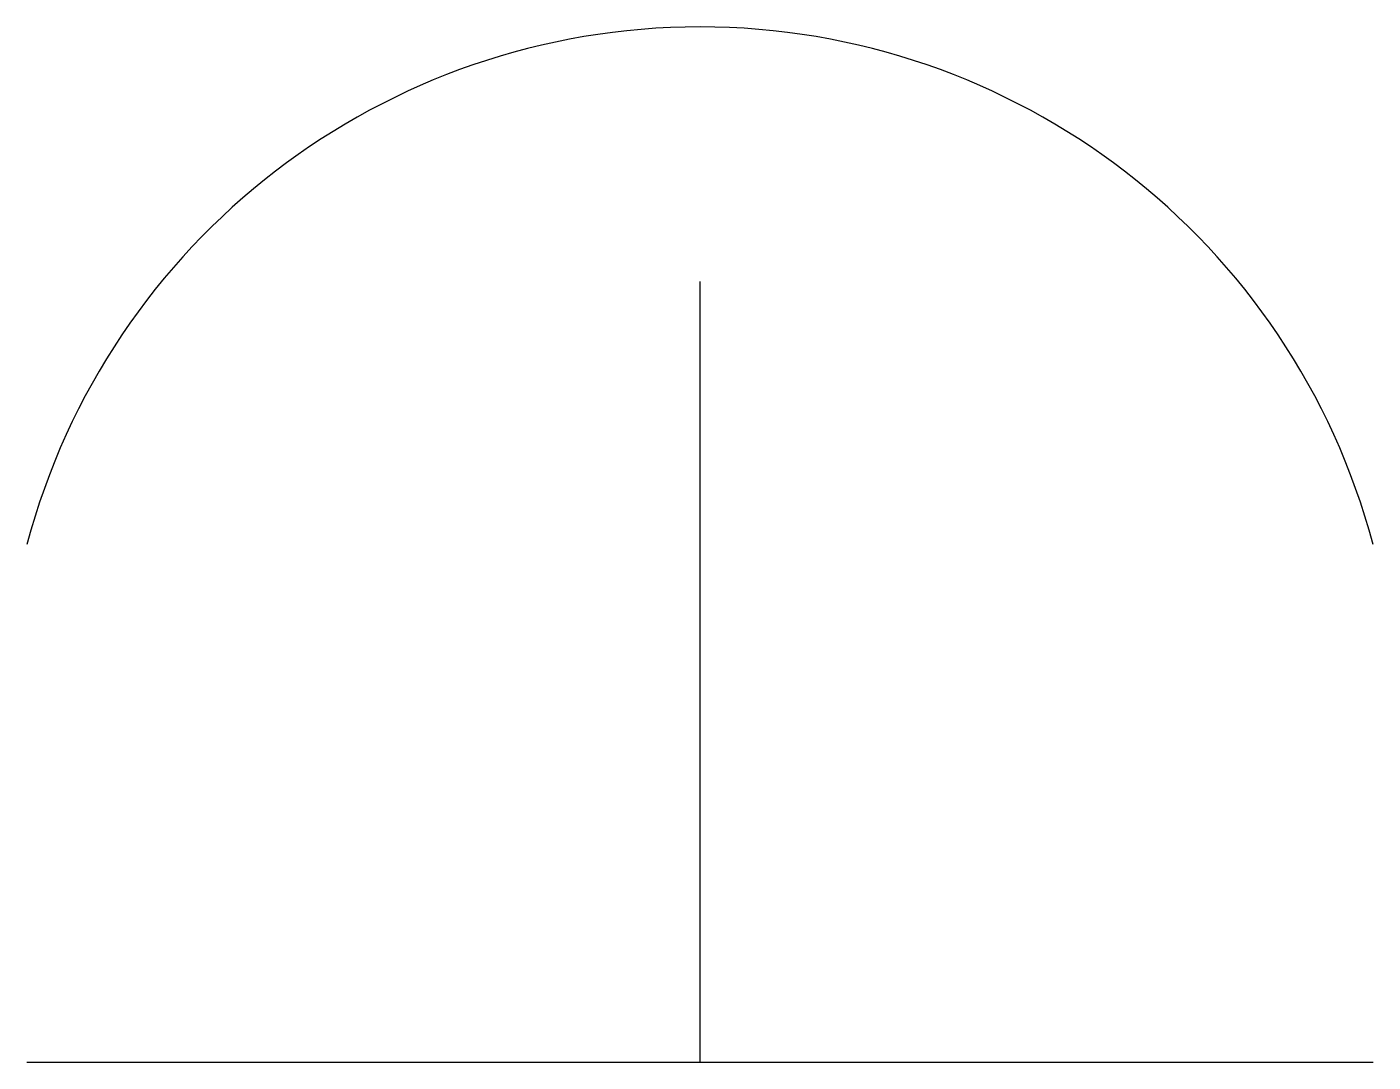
# Model space of a CAD drawing. Extents: x -1.3 to 1.3, y 0 to 2.
import ezdxf

# ---------------------------------------------------------------- set-up
doc = ezdxf.new("R2010")
doc.units = 0
doc.layers.get('0').update_dxf_attribs({"linetype": 'CONTINUOUS'})

msp = doc.modelspace()

# ---------------------------------------------------------------- linework, layer by layer
at = {"color": 0}
for p, q in [((0, 0), (0, 1.5079)), ((-1.3, 0), (1.3, 0))]:
    msp.add_line(p, q, dxfattribs=at)
msp.add_arc((0, 0.655), 1.345, 14.8628, 165.1372, dxfattribs=at)

doc.saveas('drawing.dxf')
